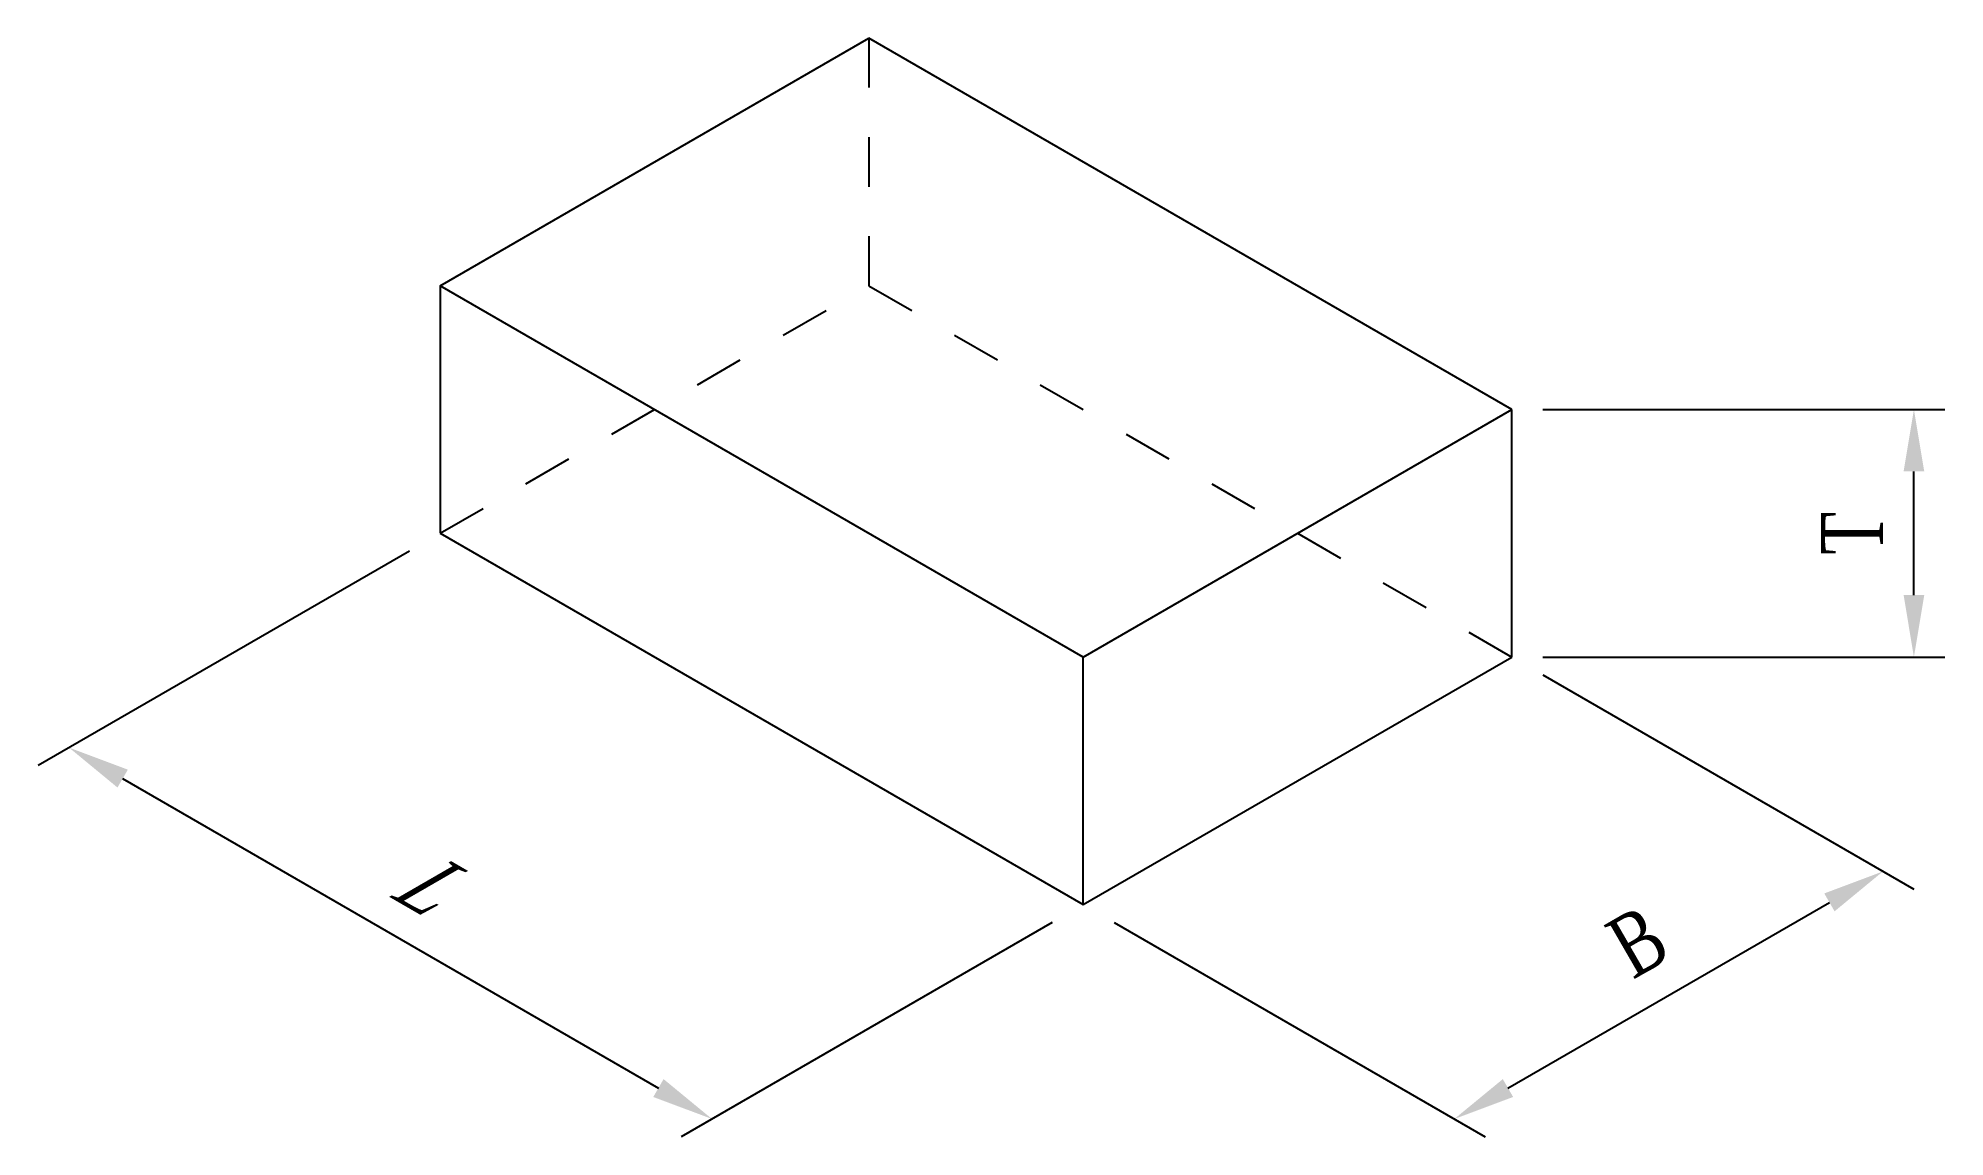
# Model space of a CAD drawing. Header units: inches. Extents: x 858.99 to 862.85, y 1082.76 to 1084.98.
import ezdxf

# ---------------------------------------------------------------- set-up
doc = ezdxf.new("R2010")
doc.units = ezdxf.units.IN
doc.header["$LTSCALE"] = 0.25
doc.header["$MEASUREMENT"] = 0
doc.linetypes.add('HIDDEN2', pattern=[0.1875, 0.125, -0.0625])
for name, color, linetype in [('D-LWT1-HID2', 5, 'HIDDEN2'), ('D-LWT4', 1, 'Continuous'), ('D-TEXT', 7, 'Continuous')]:
    doc.layers.add(name, color=color, linetype=linetype)
doc.styles.add('ISO 30', font='times.ttf', dxfattribs={"width": 0.75, "oblique": 30, "height": 0.125})
doc.styles.add('ISO-30', font='times.ttf', dxfattribs={"width": 0.75, "height": 0.125})
doc.styles.add('S_NORMAL_1', font='times.ttf', dxfattribs={"width": 0.75, "height": 0.125})
doc.dimstyles.new('STRUC_1', dxfattribs={"dimtxt": 0.125, "dimasz": 0.125, "dimexe": 0.0625, "dimexo": 0.0625, "dimgap": 0.0625, "dimtad": 1, "dimdec": 4, "dimzin": 3, "dimdsep": 46, "dimlunit": 4, "dimtxsty": 'S_NORMAL_1', "dimcen": 0.0625, "dimadec": 0, "dimazin": 0, "dimtfac": 1, "dimtdec": 4, "dimtmove": 0, "dimatfit": 2, "dimfxl": 0.0625, "dimfrac": 1, "dimtolj": 1, "dimtzin": 0, "dimarcsym": 0})
doc.dimstyles.new('STRUC_1_ISO', dxfattribs={"dimtxt": 0.125, "dimasz": 0.125, "dimexe": 0.0625, "dimexo": 0.0625, "dimgap": 0.0625, "dimtad": 1, "dimdec": 4, "dimzin": 3, "dimdsep": 46, "dimlunit": 4, "dimtxsty": 'ISO 30', "dimcen": 0.0625, "dimadec": 0, "dimazin": 0, "dimtfac": 1, "dimtdec": 4, "dimtmove": 0, "dimatfit": 2, "dimfxl": 0.0625, "dimfrac": 1, "dimtolj": 1, "dimtzin": 0, "dimarcsym": 0})

# ---------------------------------------------------------------- blocks, each defined once
blk = doc.blocks.new('*D1')
at = {"layer": 'D-TEXT', "color": 0, "lineweight": -2, "transparency": 16777216}
for p, q in [((862.0349, 1083.6939), (862.7849, 1083.2609)), ((861.9647, 1082.8595), (862.6142, 1083.2345)), ((861.1689, 1083.1939), (861.9189, 1082.7609))]:
    blk.add_line(p, q, dxfattribs=at)
at = {"layer": 'D-TEXT', "color": 0, "transparency": 16777216}
for points in [[(862.6038, 1083.2525), (862.6246, 1083.2164), (862.7224, 1083.297)], [(861.9543, 1082.8775), (861.9751, 1082.8414), (861.8564, 1082.797)]]:
    blk.add_solid(points, dxfattribs=at)
at = {"layer": 'Defpoints', "color": 0, "transparency": 16777216}
for p in [(861.9724, 1083.73), (862.7224, 1083.297), (861.1064, 1083.23)]:
    blk.add_point(p, dxfattribs=at)
at = {"layer": 'D-TEXT', "color": 0, "transparency": 16777216, "insert": (862.2269, 1083.1552), "char_height": 0.125, "attachment_point": 5, "rotation": 30, "style": 'ISO-30'}
blk.add_mtext('\\A1;B', dxfattribs=at)
blk = doc.blocks.new('*D2')
at = {"layer": 'D-TEXT', "color": 0, "lineweight": -2, "transparency": 16777216}
for p, q in [((859.7449, 1083.9439), (858.9949, 1083.5109)), ((859.1656, 1083.4845), (860.2482, 1082.8595)), ((861.0439, 1083.1939), (860.2939, 1082.7609))]:
    blk.add_line(p, q, dxfattribs=at)
at = {"layer": 'D-TEXT', "color": 0, "transparency": 16777216}
for points in [[(859.1761, 1083.5025), (859.1552, 1083.4664), (859.0574, 1083.547)], [(860.2586, 1082.8775), (860.2378, 1082.8414), (860.3564, 1082.797)]]:
    blk.add_solid(points, dxfattribs=at)
at = {"layer": 'Defpoints', "color": 0, "transparency": 16777216}
for p in [(859.8074, 1083.98), (861.1064, 1083.23), (860.3564, 1082.797)]:
    blk.add_point(p, dxfattribs=at)
at = {"layer": 'D-TEXT', "color": 0, "transparency": 16777216, "insert": (859.7694, 1083.2802), "char_height": 0.125, "attachment_point": 5, "rotation": 330, "style": 'ISO 30'}
blk.add_mtext('\\A1;L', dxfattribs=at)
blk = doc.blocks.new('*D4')
at = {"layer": 'D-TEXT', "color": 0, "lineweight": -2, "transparency": 16777216}
for p, q in [((862.0349, 1084.23), (862.8474, 1084.23)), ((862.7849, 1083.855), (862.7849, 1084.105)), ((862.0349, 1083.73), (862.8474, 1083.73))]:
    blk.add_line(p, q, dxfattribs=at)
at = {"layer": 'D-TEXT', "color": 0, "transparency": 16777216}
for points in [[(862.7641, 1084.105), (862.8058, 1084.105), (862.7849, 1084.23)], [(862.7641, 1083.855), (862.8058, 1083.855), (862.7849, 1083.73)]]:
    blk.add_solid(points, dxfattribs=at)
at = {"layer": 'Defpoints', "color": 0, "transparency": 16777216}
for p in [(861.9724, 1084.23), (862.7849, 1084.23), (861.9724, 1083.73)]:
    blk.add_point(p, dxfattribs=at)
at = {"layer": 'D-TEXT', "color": 0, "transparency": 16777216, "insert": (862.6599, 1083.98), "char_height": 0.125, "attachment_point": 5, "rotation": 90, "style": 'S_NORMAL_1'}
blk.add_mtext('\\A1;T', dxfattribs=at)

msp = doc.modelspace()

# ---------------------------------------------------------------- linework, layer by layer
at = {"layer": 'D-LWT1-HID2'}
for p, q in [((860.67341, 1084.97996), (860.67341, 1084.47996)), ((859.80738, 1083.97996), (860.67341, 1084.47996)), ((860.67341, 1084.47996), (861.97245, 1083.72996))]:
    msp.add_line(p, q, dxfattribs=at)
at = {"layer": 'D-LWT4'}
for p, q in [((859.80738, 1084.47996), (860.67341, 1084.97996)), ((861.97245, 1084.22996), (860.67341, 1084.97996)), ((861.10642, 1083.72996), (859.80738, 1084.47996)), ((859.80738, 1084.47996), (859.80738, 1083.97996)), ((861.10642, 1083.72996), (861.97245, 1084.22996)), ((861.97245, 1083.72996), (861.97245, 1084.22996)), ((859.80738, 1083.97996), (861.10642, 1083.22996)), ((861.10642, 1083.22996), (861.97245, 1083.72996)), ((861.10642, 1083.22996), (861.10642, 1083.72996))]:
    msp.add_line(p, q, dxfattribs=at)

# ---------------------------------------------------------------- dimensions: what is measured, and where the dimension line sits
at = {"layer": 'D-TEXT'}
dim = msp.add_linear_dim(base=(862.78495, 1084.22996), p1=(861.97245, 1083.72996), p2=(861.97245, 1084.22996), angle=90, text='T', dimstyle='STRUC_1', override={"dimtmove": 0}, dxfattribs=at)
dim.commit()
dim.dimension.update_dxf_attribs({"geometry": '*D4', "text_midpoint": (862.65995, 1083.97996)})
dim = msp.add_aligned_dim(p1=(859.80738, 1083.97996), p2=(861.10642, 1083.22996), distance=-0.75, text='L', dimstyle='STRUC_1_ISO', dxfattribs=at)
dim.commit()
dim.dimension.update_dxf_attribs({"geometry": '*D2', "text_midpoint": (859.7694, 1083.2802)})
dim = msp.add_aligned_dim(p1=(861.10642, 1083.22996), p2=(861.97245, 1083.72996), distance=-0.75, text='B', dimstyle='STRUC_1_ISO', override={"dimtxsty": 'ISO-30', "dimclre": 0}, dxfattribs=at)
dim.commit()
dim.dimension.update_dxf_attribs({"geometry": '*D1', "text_midpoint": (862.22693, 1083.1552)})

doc.saveas('drawing.dxf')
